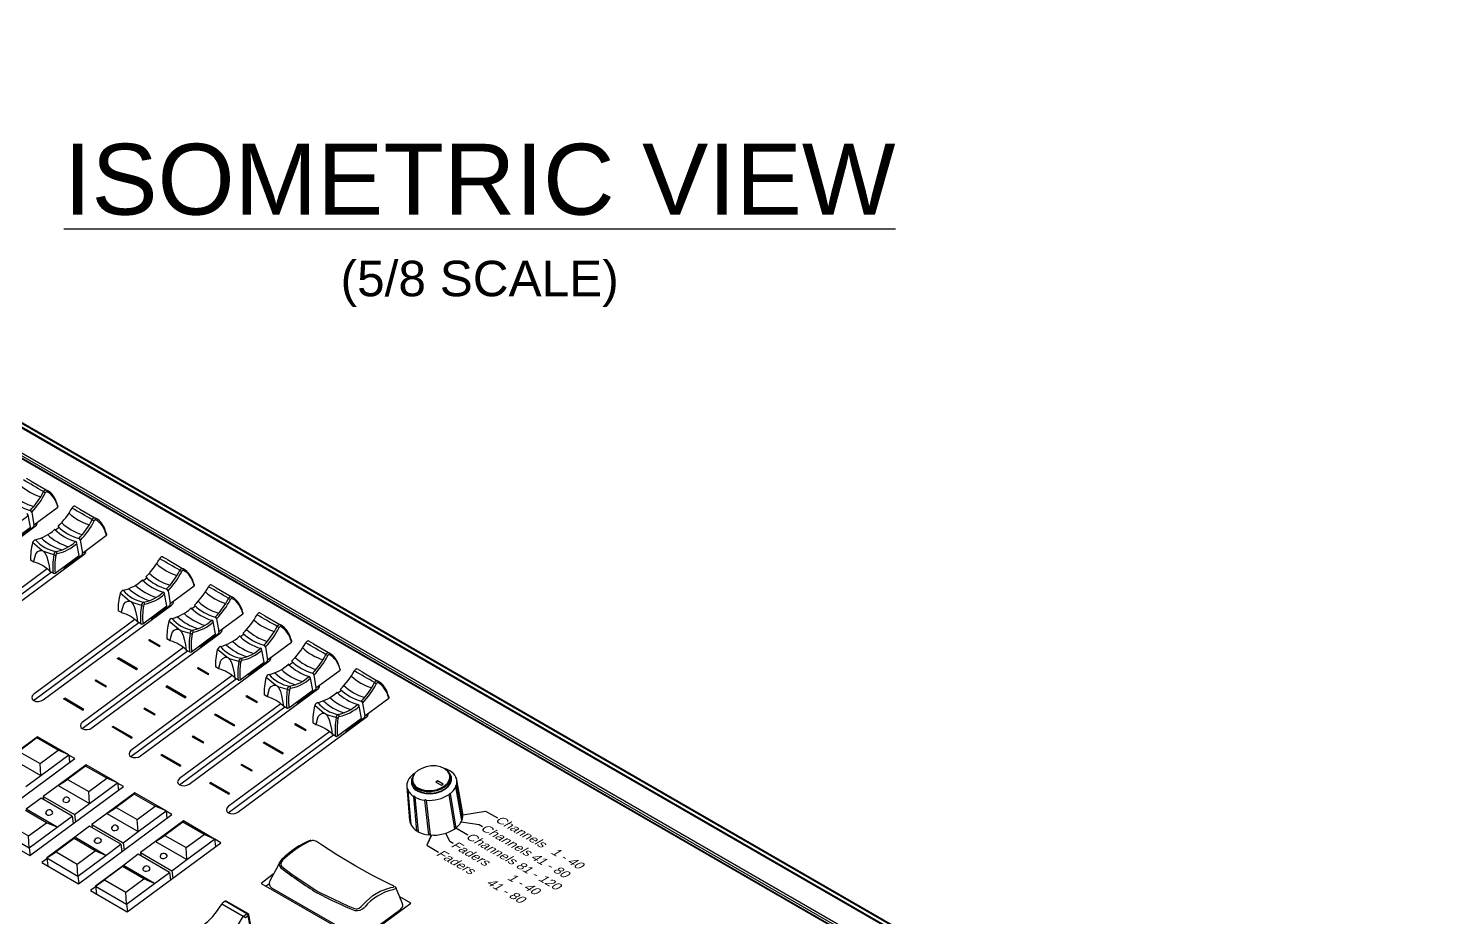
# Model space of a CAD drawing. Header units: inches. Extents: x 0.6 to 61.5, y 0.9 to 41.7.
# Drawn here: x 49.27 to 61.21, y 20.62 to 28.15 of the extents above; entities that cross this region are included whole.
import ezdxf
from ezdxf.enums import TextEntityAlignment as Align

# ---------------------------------------------------------------- set-up
doc = ezdxf.new("R2010")
doc.units = ezdxf.units.IN
doc.header["$MEASUREMENT"] = 0
for name, color, linetype in [('ARTWORK', 2, 'Continuous'), ('DIM', 1, 'Continuous'), ('OBJECT', 7, 'Continuous')]:
    doc.layers.add(name, color=color, linetype=linetype)
doc.styles.add('Arial', font='arial.ttf')
doc.styles.get("Standard").update_dxf_attribs({"font": 'arial.ttf'})

msp = doc.modelspace()

# ---------------------------------------------------------------- linework, layer by layer
at = {"layer": 'ARTWORK'}
for p, q in [((50.293, 22.976), (50.286, 22.972)), ((50.286, 22.972), (50.377, 22.92)), ((50.384, 22.923), (50.293, 22.976)), ((50.02, 22.817), (50.03, 22.822)), ((50.182, 22.723), (50.02, 22.817)), ((50.192, 22.729), (50.03, 22.822)), ((50.377, 22.92), (50.384, 22.923)), ((50.182, 22.723), (50.192, 22.729)), ((50.704, 22.739), (50.697, 22.735)), ((50.697, 22.735), (50.788, 22.682)), ((50.795, 22.686), (50.704, 22.739)), ((49.839, 22.634), (49.832, 22.631)), ((49.832, 22.631), (49.923, 22.578)), ((49.93, 22.582), (49.839, 22.634)), ((49.923, 22.578), (49.93, 22.582)), ((50.431, 22.579), (50.441, 22.585)), ((50.593, 22.485), (50.431, 22.579)), ((50.603, 22.491), (50.441, 22.585)), ((50.788, 22.682), (50.795, 22.686)), ((49.566, 22.475), (49.576, 22.481)), ((49.728, 22.381), (49.566, 22.475)), ((49.738, 22.387), (49.576, 22.481)), ((50.593, 22.485), (50.603, 22.491)), ((51.115, 22.501), (51.109, 22.497)), ((51.109, 22.497), (51.2, 22.445)), ((51.206, 22.449), (51.115, 22.501)), ((49.728, 22.381), (49.738, 22.387)), ((50.25, 22.397), (50.244, 22.393)), ((50.244, 22.393), (50.335, 22.341)), ((50.341, 22.344), (50.25, 22.397)), ((50.335, 22.341), (50.341, 22.344)), ((50.842, 22.342), (50.852, 22.347)), ((51.005, 22.248), (50.842, 22.342)), ((51.014, 22.254), (50.852, 22.347)), ((51.2, 22.445), (51.206, 22.449)), ((49.977, 22.238), (49.987, 22.243)), ((50.139, 22.144), (49.977, 22.238)), ((50.149, 22.15), (49.987, 22.243)), ((51.005, 22.248), (51.014, 22.254)), ((51.527, 22.264), (51.52, 22.26)), ((51.52, 22.26), (51.611, 22.207)), ((51.618, 22.211), (51.527, 22.264)), ((50.139, 22.144), (50.149, 22.15)), ((50.662, 22.16), (50.655, 22.156)), ((50.655, 22.156), (50.746, 22.103)), ((50.752, 22.107), (50.662, 22.16)), ((50.746, 22.103), (50.752, 22.107)), ((51.254, 22.104), (51.264, 22.11)), ((51.416, 22.011), (51.254, 22.104)), ((51.426, 22.016), (51.264, 22.11)), ((51.611, 22.207), (51.618, 22.211)), ((50.389, 22), (50.398, 22.006)), ((50.551, 21.906), (50.389, 22)), ((50.561, 21.912), (50.398, 22.006)), ((51.416, 22.011), (51.426, 22.016)), ((50.551, 21.906), (50.561, 21.912)), ((51.073, 21.922), (51.066, 21.918)), ((51.066, 21.918), (51.157, 21.866)), ((51.164, 21.87), (51.073, 21.922)), ((51.157, 21.866), (51.164, 21.87)), ((50.8, 21.763), (50.81, 21.768)), ((50.962, 21.669), (50.8, 21.763)), ((50.972, 21.675), (50.81, 21.768)), ((50.962, 21.669), (50.972, 21.675)), ((52.943, 21.496), (53.135, 21.525)), ((52.943, 21.496), (53.135, 21.525)), ((53.135, 21.525), (53.235, 21.468)), ((53.135, 21.525), (53.235, 21.468)), ((52.986, 21.324), (52.883, 21.383)), ((52.986, 21.324), (52.883, 21.383)), ((52.929, 21.436), (53.082, 21.412)), ((52.929, 21.435), (53.082, 21.412)), ((53.082, 21.412), (53.11, 21.396)), ((53.082, 21.412), (53.11, 21.396)), ((52.676, 21.323), (52.637, 21.238)), ((52.677, 21.323), (52.637, 21.238)), ((52.833, 21.268), (52.8, 21.34)), ((52.833, 21.268), (52.8, 21.34)), ((52.861, 21.252), (52.833, 21.268)), ((52.861, 21.252), (52.833, 21.268)), ((52.637, 21.238), (52.737, 21.18)), ((52.637, 21.238), (52.737, 21.18))]:
    msp.add_line(p, q, dxfattribs=at)
at = {"layer": 'OBJECT'}
for p, q in [((61.144, 17.878), (43.363, 28.143)), ((61.153, 17.88), (43.372, 28.145)), ((61.202, 17.884), (43.421, 28.149)), ((61.212, 17.886), (43.43, 28.151)), ((60.976, 17.741), (43.194, 28.006)), ((60.968, 17.72), (43.194, 27.981)), ((60.971, 17.723), (43.197, 27.984)), ((43.203, 28.026), (60.985, 17.76)), ((49.293, 24.319), (49.254, 24.342)), ((49.293, 24.319), (49.419, 24.245)), ((49.288, 23.928), (49.268, 24.03)), ((49.297, 24.057), (49.314, 23.948)), ((49.314, 23.948), (49.517, 24.098)), ((49.704, 24.082), (49.665, 24.104)), ((49.704, 24.082), (49.831, 24.007)), ((48.242, 23.133), (49.327, 23.936)), ((49.084, 23.778), (49.288, 23.928)), ((49.314, 23.932), (49.165, 23.822)), ((49.317, 23.936), (49.315, 23.948)), ((49.53, 23.926), (49.498, 23.903)), ((49.384, 23.731), (49.304, 23.798)), ((49.699, 23.69), (49.679, 23.792)), ((49.708, 23.819), (49.726, 23.71)), ((49.726, 23.71), (49.929, 23.86)), ((48.653, 22.896), (49.739, 23.698)), ((49.315, 23.634), (49.287, 23.65)), ((49.496, 23.54), (49.699, 23.69)), ((49.726, 23.695), (49.577, 23.585)), ((49.728, 23.699), (49.727, 23.711)), ((50.445, 23.654), (50.407, 23.676)), ((50.445, 23.654), (50.572, 23.579)), ((49.428, 23.576), (48.572, 22.943)), ((48.583, 22.899), (49.462, 23.549)), ((49.318, 23.632), (49.315, 23.634)), ((49.451, 23.555), (49.449, 23.557)), ((49.479, 23.539), (49.451, 23.555)), ((49.566, 23.584), (49.56, 23.587)), ((50.271, 23.498), (50.24, 23.475)), ((50.467, 23.282), (50.67, 23.432)), ((50.857, 23.416), (50.818, 23.439)), ((50.857, 23.416), (50.984, 23.342)), ((50.125, 23.303), (50.046, 23.37)), ((50.44, 23.262), (50.421, 23.364)), ((50.45, 23.391), (50.467, 23.282)), ((49.395, 22.468), (50.48, 23.27)), ((50.056, 23.206), (50.028, 23.222)), ((50.059, 23.204), (50.056, 23.206)), ((50.237, 23.112), (50.44, 23.262)), ((50.467, 23.267), (50.318, 23.157)), ((50.469, 23.271), (50.468, 23.283)), ((50.683, 23.26), (50.651, 23.237)), ((50.879, 23.045), (51.082, 23.195)), ((51.268, 23.179), (51.23, 23.201)), ((51.268, 23.179), (51.395, 23.104)), ((50.169, 23.147), (49.314, 22.515)), ((49.324, 22.471), (50.203, 23.121)), ((50.193, 23.127), (50.191, 23.128)), ((50.221, 23.111), (50.193, 23.127)), ((50.307, 23.156), (50.301, 23.159)), ((50.537, 23.066), (50.457, 23.133)), ((50.852, 23.025), (50.832, 23.127)), ((50.861, 23.154), (50.879, 23.045)), ((49.806, 22.23), (50.892, 23.033)), ((50.467, 22.968), (50.44, 22.984)), ((50.47, 22.967), (50.467, 22.968)), ((50.649, 22.875), (50.852, 23.025)), ((50.879, 23.029), (50.73, 22.919)), ((50.881, 23.033), (50.88, 23.045)), ((51.094, 23.023), (51.063, 23)), ((51.29, 22.807), (51.493, 22.957)), ((51.679, 22.941), (51.641, 22.964)), ((51.679, 22.941), (51.806, 22.867)), ((50.581, 22.91), (49.725, 22.277)), ((49.736, 22.233), (50.615, 22.883)), ((50.604, 22.889), (50.602, 22.891)), ((50.632, 22.873), (50.604, 22.889)), ((50.719, 22.918), (50.713, 22.922)), ((50.948, 22.828), (50.868, 22.895)), ((51.263, 22.787), (51.243, 22.889)), ((51.273, 22.916), (51.29, 22.807)), ((50.218, 21.993), (51.303, 22.795)), ((50.879, 22.731), (50.851, 22.747)), ((50.882, 22.729), (50.879, 22.731)), ((51.06, 22.637), (51.263, 22.787)), ((51.29, 22.792), (51.141, 22.682)), ((51.292, 22.796), (51.291, 22.808)), ((51.505, 22.785), (51.474, 22.762)), ((51.701, 22.57), (51.904, 22.72)), ((52.091, 22.704), (52.052, 22.726)), ((52.091, 22.704), (52.218, 22.629)), ((50.992, 22.673), (50.136, 22.04)), ((50.147, 21.996), (51.026, 22.646)), ((51.016, 22.652), (51.013, 22.654)), ((51.043, 22.636), (51.016, 22.652)), ((51.13, 22.681), (51.124, 22.684)), ((51.359, 22.591), (51.28, 22.658)), ((51.674, 22.55), (51.655, 22.652)), ((51.684, 22.679), (51.701, 22.57)), ((49.317, 22.463), (49.324, 22.471)), ((50.629, 21.755), (51.714, 22.558)), ((51.29, 22.493), (51.263, 22.509)), ((51.293, 22.492), (51.29, 22.493)), ((51.471, 22.4), (51.674, 22.55)), ((51.701, 22.554), (51.552, 22.444)), ((51.703, 22.558), (51.702, 22.57)), ((51.917, 22.548), (51.885, 22.525)), ((52.113, 22.332), (52.316, 22.482)), ((51.403, 22.435), (50.548, 21.802)), ((50.558, 21.758), (51.437, 22.408)), ((51.427, 22.414), (51.425, 22.416)), ((51.455, 22.398), (51.427, 22.414)), ((51.541, 22.443), (51.535, 22.447)), ((51.771, 22.353), (51.691, 22.42)), ((52.086, 22.312), (52.066, 22.414)), ((52.095, 22.441), (52.113, 22.332)), ((49.728, 22.226), (49.736, 22.233)), ((51.04, 21.518), (52.126, 22.321)), ((51.701, 22.256), (51.674, 22.272)), ((51.704, 22.255), (51.701, 22.256)), ((51.883, 22.162), (52.086, 22.312)), ((52.113, 22.317), (51.964, 22.207)), ((52.115, 22.321), (52.114, 22.333)), ((49.346, 22.155), (49.11, 21.981)), ((49.341, 22.145), (49.189, 22.032)), ((49.346, 22.155), (49.341, 22.145)), ((49.52, 22.042), (49.341, 22.145)), ((49.61, 22.003), (49.346, 22.155)), ((51.815, 22.198), (50.959, 21.565)), ((50.97, 21.521), (51.849, 22.171)), ((51.838, 22.177), (51.836, 22.179)), ((51.866, 22.161), (51.838, 22.177)), ((51.953, 22.206), (51.947, 22.21)), ((49.11, 21.981), (49.374, 21.828)), ((49.189, 22.032), (49.368, 21.929)), ((49.368, 21.929), (49.52, 22.042)), ((49.374, 21.828), (49.61, 22.003)), ((49.61, 22.003), (49.52, 22.042)), ((49.61, 22.003), (49.618, 21.94)), ((49.661, 21.972), (49.611, 22.001)), ((50.139, 21.988), (50.147, 21.996)), ((48.871, 21.387), (49.661, 21.972)), ((49.374, 21.828), (49.368, 21.929)), ((49.757, 21.918), (49.521, 21.743)), ((49.752, 21.907), (49.6, 21.795)), ((49.757, 21.918), (49.752, 21.907)), ((49.931, 21.804), (49.752, 21.907)), ((50.022, 21.765), (49.757, 21.918)), ((52.825, 21.87), (52.831, 21.867)), ((52.826, 21.87), (52.826, 21.871)), ((52.834, 21.866), (52.831, 21.867)), ((49.247, 21.734), (49.374, 21.828)), ((49.521, 21.743), (49.394, 21.649)), ((49.521, 21.743), (49.6, 21.795)), ((49.521, 21.743), (49.785, 21.591)), ((49.6, 21.795), (49.779, 21.692)), ((49.779, 21.692), (49.931, 21.804)), ((49.785, 21.591), (50.022, 21.765)), ((50.022, 21.765), (49.931, 21.804)), ((50.022, 21.765), (50.03, 21.703)), ((50.072, 21.734), (50.022, 21.763)), ((50.551, 21.751), (50.558, 21.758)), ((52.477, 21.777), (52.474, 21.774)), ((52.477, 21.777), (52.479, 21.782)), ((52.477, 21.782), (52.479, 21.782)), ((52.51, 21.777), (52.512, 21.765)), ((52.529, 21.844), (52.526, 21.842)), ((52.529, 21.844), (52.534, 21.848)), ((52.534, 21.848), (52.534, 21.848)), ((52.729, 21.782), (52.715, 21.772)), ((52.715, 21.772), (52.762, 21.745)), ((52.729, 21.782), (52.716, 21.772)), ((52.776, 21.755), (52.729, 21.782)), ((52.776, 21.755), (52.729, 21.782)), ((52.729, 21.782), (52.729, 21.782)), ((52.762, 21.745), (52.776, 21.755)), ((52.842, 21.808), (52.84, 21.82)), ((52.882, 21.813), (52.884, 21.814)), ((52.882, 21.814), (52.884, 21.809)), ((52.884, 21.742), (52.882, 21.737)), ((52.884, 21.814), (52.885, 21.808)), ((52.887, 21.806), (52.884, 21.809)), ((52.884, 21.742), (52.887, 21.742)), ((52.887, 21.742), (52.938, 21.454)), ((52.942, 21.506), (52.892, 21.79)), ((49.376, 21.636), (49.249, 21.542)), ((49.282, 21.15), (50.072, 21.734)), ((49.64, 21.483), (49.376, 21.636)), ((49.394, 21.649), (49.659, 21.497)), ((49.394, 21.649), (49.398, 21.623)), ((49.785, 21.591), (49.779, 21.692)), ((50.169, 21.68), (49.932, 21.506)), ((50.163, 21.67), (50.011, 21.558)), ((50.169, 21.68), (50.163, 21.67)), ((50.342, 21.567), (50.163, 21.67)), ((50.433, 21.528), (50.169, 21.68)), ((52.469, 21.734), (52.493, 21.447)), ((52.474, 21.71), (52.477, 21.71)), ((52.479, 21.706), (52.477, 21.711)), ((52.477, 21.711), (52.478, 21.703)), ((52.479, 21.706), (52.478, 21.702)), ((52.478, 21.702), (52.502, 21.413)), ((52.527, 21.65), (52.53, 21.652)), ((52.555, 21.357), (52.527, 21.65)), ((52.536, 21.649), (52.53, 21.652)), ((52.536, 21.649), (52.536, 21.645)), ((52.536, 21.645), (52.564, 21.352)), ((52.621, 21.619), (52.624, 21.622)), ((52.655, 21.325), (52.621, 21.619)), ((52.631, 21.622), (52.624, 21.623)), ((52.631, 21.622), (52.633, 21.618)), ((52.633, 21.618), (52.667, 21.323)), ((52.832, 21.676), (52.827, 21.672)), ((52.827, 21.668), (52.827, 21.671)), ((52.874, 21.376), (52.827, 21.668)), ((52.832, 21.675), (52.836, 21.674)), ((52.836, 21.674), (52.883, 21.383)), ((52.884, 21.734), (52.883, 21.737)), ((52.935, 21.446), (52.884, 21.734)), ((49.423, 21.428), (49.244, 21.532)), ((49.513, 21.39), (49.249, 21.542)), ((49.659, 21.497), (49.785, 21.591)), ((49.932, 21.506), (49.806, 21.412)), ((49.932, 21.506), (50.011, 21.558)), ((49.932, 21.506), (50.197, 21.353)), ((50.011, 21.558), (50.19, 21.454)), ((50.19, 21.454), (50.342, 21.567)), ((50.197, 21.353), (50.433, 21.528)), ((50.433, 21.528), (50.342, 21.567)), ((50.433, 21.528), (50.441, 21.465)), ((50.483, 21.497), (50.433, 21.526)), ((50.962, 21.513), (50.97, 21.521)), ((49.092, 21.419), (49.271, 21.316)), ((49.271, 21.316), (49.423, 21.428)), ((49.277, 21.215), (49.513, 21.39)), ((49.513, 21.39), (49.423, 21.428)), ((49.513, 21.39), (49.64, 21.483)), ((49.64, 21.483), (49.648, 21.421)), ((49.659, 21.497), (49.667, 21.434)), ((49.787, 21.398), (49.661, 21.305)), ((49.693, 20.912), (50.483, 21.497)), ((50.051, 21.246), (49.787, 21.398)), ((49.806, 21.412), (50.07, 21.259)), ((49.806, 21.412), (49.809, 21.385)), ((50.197, 21.353), (50.19, 21.454)), ((50.58, 21.443), (50.344, 21.268)), ((50.575, 21.432), (50.423, 21.32)), ((50.58, 21.443), (50.575, 21.432)), ((50.754, 21.329), (50.575, 21.432)), ((50.844, 21.29), (50.58, 21.443)), ((52.502, 21.419), (52.499, 21.42)), ((52.879, 21.382), (52.874, 21.378)), ((52.883, 21.383), (52.879, 21.382)), ((52.935, 21.453), (52.934, 21.451)), ((52.938, 21.454), (52.935, 21.453)), ((48.971, 21.329), (49.282, 21.15)), ((49.013, 21.367), (49.277, 21.215)), ((49.277, 21.215), (49.271, 21.316)), ((49.661, 21.305), (49.424, 21.13)), ((49.655, 21.294), (49.503, 21.182)), ((49.661, 21.305), (49.655, 21.294)), ((49.834, 21.191), (49.655, 21.294)), ((49.925, 21.152), (49.661, 21.305)), ((50.07, 21.259), (50.197, 21.353)), ((50.344, 21.268), (50.217, 21.175)), ((50.344, 21.268), (50.423, 21.32)), ((50.344, 21.268), (50.608, 21.116)), ((50.423, 21.32), (50.602, 21.217)), ((50.602, 21.217), (50.754, 21.329)), ((50.608, 21.116), (50.844, 21.29)), ((50.844, 21.29), (50.754, 21.329)), ((50.844, 21.29), (50.852, 21.228)), ((50.895, 21.259), (50.845, 21.288)), ((52.558, 21.357), (52.555, 21.357)), ((52.564, 21.355), (52.559, 21.357)), ((52.658, 21.326), (52.655, 21.325)), ((52.665, 21.325), (52.658, 21.326)), ((52.667, 21.323), (52.665, 21.325)), ((52.874, 21.378), (52.874, 21.376)), ((49.277, 21.215), (49.285, 21.152)), ((49.424, 21.13), (49.503, 21.182)), ((49.503, 21.182), (49.682, 21.078)), ((49.682, 21.078), (49.834, 21.191)), ((49.688, 20.977), (49.925, 21.152)), ((49.925, 21.152), (49.834, 21.191)), ((49.925, 21.152), (50.051, 21.246)), ((50.051, 21.246), (50.06, 21.183)), ((50.07, 21.259), (50.078, 21.197)), ((50.198, 21.161), (50.072, 21.067)), ((50.105, 20.675), (50.895, 21.259)), ((50.463, 21.008), (50.198, 21.161)), ((50.217, 21.175), (50.481, 21.022)), ((50.217, 21.175), (50.221, 21.148)), ((50.608, 21.116), (50.602, 21.217)), ((49.425, 21.123), (49.383, 21.092)), ((49.383, 21.092), (49.693, 20.912)), ((49.424, 21.13), (49.688, 20.977)), ((49.424, 21.13), (49.433, 21.063)), ((49.688, 20.977), (49.682, 21.078)), ((50.072, 21.067), (49.836, 20.892)), ((50.066, 21.057), (49.914, 20.944)), ((50.072, 21.067), (50.066, 21.057)), ((50.245, 20.953), (50.066, 21.057)), ((50.336, 20.915), (50.072, 21.067)), ((50.481, 21.022), (50.608, 21.116)), ((50.481, 21.022), (50.49, 20.959)), ((49.688, 20.977), (49.697, 20.915)), ((49.836, 20.892), (49.914, 20.944)), ((49.914, 20.944), (50.093, 20.841)), ((50.093, 20.841), (50.245, 20.953)), ((50.1, 20.74), (50.336, 20.915)), ((50.336, 20.915), (50.245, 20.953)), ((50.336, 20.915), (50.463, 21.008)), ((50.463, 21.008), (50.471, 20.946)), ((51.34, 20.992), (51.236, 20.915)), ((51.236, 20.915), (52.074, 20.431)), ((51.279, 20.894), (51.307, 20.915)), ((51.306, 20.917), (51.308, 20.901)), ((49.836, 20.886), (49.794, 20.854)), ((49.794, 20.854), (50.105, 20.675)), ((49.836, 20.892), (50.1, 20.74)), ((49.836, 20.892), (49.844, 20.825)), ((50.1, 20.74), (50.093, 20.841)), ((51.325, 20.878), (52.034, 20.469)), ((52.502, 20.748), (52.409, 20.801)), ((50.1, 20.74), (50.108, 20.677)), ((51.086, 20.634), (50.904, 20.739)), ((50.933, 20.763), (50.91, 20.746)), ((51.115, 20.658), (50.933, 20.763)), ((51.124, 20.66), (50.942, 20.765)), ((52.074, 20.431), (52.502, 20.748)), ((52.118, 20.475), (52.418, 20.697)), ((51.092, 20.641), (51.115, 20.658)), ((51.128, 20.641), (51.104, 20.624)), ((51.157, 20.494), (51.128, 20.641)), ((51.161, 20.503), (51.132, 20.65))]:
    msp.add_line(p, q, dxfattribs=at)
at = {"layer": 'OBJECT', "flags": 128}
for points in [[(49.397, 24.23), (49.401, 24.236), (49.407, 24.241), (49.413, 24.244), (49.419, 24.245), (49.424, 24.243)], [(49.427, 24.228), (49.425, 24.229), (49.422, 24.228), (49.419, 24.227), (49.416, 24.224), (49.414, 24.221)], [(49.66, 24.107), (49.657, 24.107), (49.653, 24.106), (49.648, 24.102), (49.643, 24.097), (49.639, 24.09)], [(49.808, 23.992), (49.813, 23.999), (49.818, 24.004), (49.824, 24.007), (49.831, 24.007), (49.835, 24.006)], [(49.492, 23.908), (49.492, 23.909), (49.492, 23.909), (49.492, 23.909), (49.492, 23.909), (49.492, 23.909), (49.491, 23.909), (49.491, 23.909), (49.49, 23.908)], [(49.838, 23.991), (49.836, 23.991), (49.833, 23.991), (49.83, 23.989), (49.828, 23.987), (49.825, 23.984)], [(49.315, 23.634), (49.315, 23.64), (49.333, 23.704), (49.348, 23.722), (49.368, 23.732), (49.384, 23.731)], [(49.397, 23.724), (49.41, 23.708), (49.424, 23.678), (49.434, 23.646), (49.444, 23.598), (49.451, 23.555)], [(49.484, 23.695), (49.407, 23.719), (49.397, 23.724)], [(50.402, 23.679), (50.399, 23.679), (50.394, 23.678), (50.389, 23.674), (50.384, 23.669), (50.38, 23.662)], [(50.55, 23.564), (50.554, 23.571), (50.56, 23.575), (50.566, 23.578), (50.572, 23.579), (50.577, 23.578)], [(50.579, 23.563), (50.577, 23.563), (50.575, 23.563), (50.572, 23.561), (50.569, 23.559), (50.567, 23.555)], [(50.234, 23.48), (50.234, 23.481), (50.234, 23.481), (50.234, 23.481), (50.233, 23.481), (50.233, 23.481), (50.233, 23.481), (50.232, 23.481), (50.232, 23.48)], [(50.813, 23.441), (50.81, 23.442), (50.805, 23.44), (50.8, 23.436), (50.796, 23.431), (50.791, 23.425)], [(50.056, 23.206), (50.056, 23.212), (50.075, 23.276), (50.089, 23.294), (50.11, 23.304), (50.125, 23.303)], [(50.138, 23.296), (50.152, 23.28), (50.166, 23.25), (50.175, 23.217), (50.185, 23.17), (50.193, 23.127)], [(50.225, 23.267), (50.148, 23.291), (50.138, 23.296)], [(50.961, 23.327), (50.966, 23.333), (50.971, 23.338), (50.977, 23.341), (50.984, 23.342), (50.988, 23.34)], [(50.991, 23.325), (50.989, 23.326), (50.986, 23.325), (50.983, 23.324), (50.98, 23.321), (50.978, 23.318)], [(50.645, 23.243), (50.645, 23.243), (50.645, 23.243), (50.645, 23.244), (50.645, 23.244), (50.644, 23.244), (50.644, 23.243), (50.643, 23.243), (50.643, 23.243)], [(51.224, 23.204), (51.221, 23.204), (51.217, 23.203), (51.212, 23.199), (51.207, 23.194), (51.203, 23.187)], [(50.467, 22.968), (50.468, 22.975), (50.486, 23.038), (50.501, 23.056), (50.521, 23.067), (50.537, 23.066)], [(50.55, 23.058), (50.563, 23.042), (50.577, 23.012), (50.587, 22.98), (50.597, 22.933), (50.604, 22.889)], [(50.636, 23.029), (50.559, 23.053), (50.55, 23.058)], [(51.373, 23.089), (51.377, 23.096), (51.382, 23.101), (51.389, 23.104), (51.395, 23.104), (51.4, 23.103)], [(51.402, 23.088), (51.4, 23.089), (51.397, 23.088), (51.394, 23.086), (51.392, 23.084), (51.39, 23.081)], [(51.057, 23.005), (51.057, 23.006), (51.057, 23.006), (51.056, 23.006), (51.056, 23.006), (51.056, 23.006), (51.055, 23.006), (51.055, 23.006), (51.054, 23.005)], [(51.636, 22.967), (51.633, 22.967), (51.628, 22.965), (51.623, 22.962), (51.618, 22.956), (51.614, 22.95)], [(50.879, 22.731), (50.879, 22.737), (50.897, 22.801), (50.912, 22.819), (50.932, 22.829), (50.948, 22.828)], [(50.961, 22.821), (50.974, 22.805), (50.989, 22.775), (50.998, 22.743), (51.008, 22.696), (51.016, 22.652)], [(51.048, 22.792), (50.971, 22.816), (50.961, 22.821)], [(51.784, 22.852), (51.788, 22.858), (51.794, 22.863), (51.8, 22.866), (51.806, 22.867), (51.811, 22.865)], [(51.813, 22.85), (51.811, 22.851), (51.809, 22.851), (51.806, 22.849), (51.803, 22.846), (51.801, 22.843)], [(51.468, 22.768), (51.468, 22.768), (51.468, 22.769), (51.468, 22.769), (51.467, 22.769), (51.467, 22.769), (51.467, 22.769), (51.466, 22.768), (51.466, 22.768)], [(52.047, 22.729), (52.044, 22.73), (52.039, 22.728), (52.035, 22.724), (52.03, 22.719), (52.025, 22.712)], [(51.29, 22.493), (51.29, 22.5), (51.309, 22.563), (51.323, 22.581), (51.344, 22.592), (51.359, 22.591)], [(51.372, 22.583), (51.386, 22.568), (51.4, 22.537), (51.409, 22.505), (51.419, 22.458), (51.427, 22.414)], [(51.459, 22.554), (51.382, 22.578), (51.372, 22.583)], [(52.195, 22.614), (52.2, 22.621), (52.205, 22.626), (52.211, 22.629), (52.218, 22.629), (52.222, 22.628)], [(52.225, 22.613), (52.223, 22.614), (52.22, 22.613), (52.217, 22.611), (52.214, 22.609), (52.212, 22.606)], [(49.314, 22.515), (49.301, 22.501), (49.297, 22.487), (49.302, 22.473), (49.314, 22.461), (49.333, 22.455), (49.355, 22.454), (49.376, 22.458), (49.395, 22.468)], [(51.879, 22.53), (51.879, 22.531), (51.879, 22.531), (51.879, 22.531), (51.879, 22.531), (51.878, 22.531), (51.878, 22.531), (51.877, 22.531), (51.877, 22.53)], [(51.701, 22.256), (51.702, 22.262), (51.72, 22.326), (51.735, 22.344), (51.755, 22.354), (51.771, 22.353)], [(51.784, 22.346), (51.797, 22.33), (51.811, 22.3), (51.821, 22.268), (51.831, 22.221), (51.838, 22.177)], [(51.87, 22.317), (51.793, 22.341), (51.784, 22.346)], [(49.725, 22.277), (49.713, 22.264), (49.709, 22.249), (49.713, 22.235), (49.725, 22.224), (49.744, 22.217), (49.766, 22.216), (49.788, 22.221), (49.806, 22.23)], [(50.136, 22.04), (50.124, 22.026), (50.12, 22.012), (50.124, 21.998), (50.137, 21.986), (50.155, 21.98), (50.177, 21.979), (50.199, 21.983), (50.218, 21.993)], [(52.817, 21.861), (52.811, 21.867), (52.786, 21.887), (52.753, 21.901), (52.715, 21.908), (52.674, 21.908), (52.633, 21.902), (52.595, 21.888), (52.562, 21.869), (52.537, 21.846), (52.523, 21.822)], [(52.556, 21.697), (52.59, 21.683), (52.63, 21.675), (52.672, 21.673), (52.715, 21.679), (52.756, 21.692), (52.791, 21.711), (52.819, 21.734), (52.839, 21.761), (52.848, 21.789), (52.846, 21.817), (52.834, 21.844), (52.812, 21.866), (52.812, 21.866)], [(50.548, 21.802), (50.535, 21.789), (50.531, 21.774), (50.536, 21.76), (50.548, 21.749), (50.567, 21.742), (50.589, 21.741), (50.61, 21.746), (50.629, 21.755)], [(52.84, 21.82), (52.841, 21.812), (52.836, 21.783), (52.819, 21.755), (52.793, 21.731), (52.759, 21.711), (52.719, 21.697), (52.676, 21.69), (52.633, 21.69), (52.593, 21.698), (52.559, 21.712)], [(52.56, 21.7), (52.595, 21.686), (52.635, 21.678), (52.678, 21.678), (52.721, 21.685), (52.761, 21.699), (52.795, 21.719), (52.821, 21.743), (52.837, 21.771), (52.843, 21.8), (52.842, 21.808)], [(52.563, 21.722), (52.596, 21.708), (52.634, 21.701), (52.675, 21.7), (52.716, 21.707), (52.754, 21.721), (52.787, 21.74), (52.812, 21.763), (52.828, 21.789), (52.832, 21.807)], [(49.563, 21.627), (49.562, 21.625), (49.56, 21.618), (49.562, 21.61), (49.569, 21.604), (49.579, 21.601), (49.59, 21.6), (49.601, 21.603), (49.611, 21.608), (49.618, 21.615), (49.62, 21.622), (49.617, 21.63), (49.614, 21.634)], [(49.423, 21.497), (49.433, 21.493), (49.445, 21.493), (49.456, 21.495), (49.466, 21.5), (49.472, 21.507), (49.475, 21.515), (49.472, 21.522), (49.468, 21.526)], [(50.959, 21.565), (50.947, 21.552), (50.943, 21.537), (50.947, 21.523), (50.959, 21.512), (50.978, 21.505), (51, 21.504), (51.022, 21.508), (51.04, 21.518)], [(49.975, 21.39), (49.973, 21.388), (49.971, 21.38), (49.974, 21.373), (49.98, 21.367), (49.99, 21.363), (50.001, 21.363), (50.013, 21.365), (50.022, 21.37), (50.029, 21.377), (50.031, 21.385), (50.029, 21.392), (50.025, 21.396)], [(49.835, 21.26), (49.845, 21.256), (49.856, 21.255), (49.868, 21.258), (49.877, 21.263), (49.884, 21.27), (49.886, 21.277), (49.884, 21.285), (49.88, 21.289)], [(51.671, 21.277), (51.644, 21.269), (51.591, 21.242), (51.535, 21.206), (51.476, 21.162), (51.418, 21.111), (51.408, 21.097), (51.404, 21.081), (51.405, 21.07), (51.41, 21.06), (51.427, 21.047), (51.451, 21.027), (51.508, 20.984), (51.716, 20.847)], [(52.36, 20.892), (52.355, 20.895), (52.326, 20.908), (52.183, 20.979), (52.037, 21.06), (51.878, 21.156), (51.747, 21.242), (51.715, 21.264), (51.706, 21.269), (51.697, 21.273), (51.683, 21.277), (51.671, 21.277)], [(50.386, 21.152), (50.385, 21.15), (50.383, 21.143), (50.385, 21.135), (50.391, 21.129), (50.401, 21.126), (50.413, 21.125), (50.424, 21.128), (50.434, 21.133), (50.44, 21.14), (50.443, 21.147), (50.44, 21.155), (50.436, 21.159)], [(50.246, 21.022), (50.256, 21.019), (50.267, 21.018), (50.279, 21.02), (50.289, 21.025), (50.295, 21.032), (50.297, 21.04), (50.295, 21.047), (50.291, 21.052)], [(51.398, 21.099), (51.36, 21.029), (51.31, 20.936)], [(51.413, 21.119), (51.403, 21.107), (51.398, 21.099)], [(51.311, 20.938), (51.307, 20.927), (51.306, 20.916)], [(51.716, 20.847), (51.734, 20.837), (51.971, 20.724), (52.027, 20.702), (52.041, 20.698), (52.051, 20.699), (52.065, 20.705), (52.081, 20.716), (52.095, 20.729), (52.124, 20.761), (52.182, 20.811), (52.244, 20.848), (52.335, 20.879), (52.353, 20.882), (52.36, 20.886), (52.362, 20.889), (52.36, 20.892)], [(52.375, 20.879), (52.376, 20.877), (52.375, 20.872), (52.366, 20.865), (52.352, 20.859), (52.352, 20.859), (52.352, 20.859)], [(52.434, 20.729), (52.431, 20.75), (52.389, 20.847), (52.376, 20.879)]]:
    msp.add_lwpolyline(points, dxfattribs=at)
at = {"layer": 'OBJECT'}
for centre, radius, start, end in [((49.497, 24.599), 0.431, 226.7144, 253.2658), ((11.492, -41.234), 75.646, 59.92844, 60.07693), ((49.39, 24.457), 0.4, 225.2792, 254.7261), ((49.44, 24.525), 0.44, 226.7578, 253.1845), ((48.838, 24.507), 0.624, 315.6395, 333.563), ((48.839, 24.507), 0.642, 315.4962, 333.5581), ((49.588, 24.588), 0.406, 241.9142, 244.6108), ((49.417, 24.234), 0.0111, 326.8458, 52.7598), ((49.032, 24.285), 0.348, 281.2754, 312.7791), ((49.248, 24.025), 0.0199, 13.0191, 69.9734), ((49.277, 24.052), 0.0205, 13.983, 69.4285), ((49.514, 24.103), 0.0063, 299.015, 61.8316), ((49.021, 24.442), 0.711, 314.5601, 330.3482), ((49.908, 24.361), 0.431, 226.7144, 253.2658), ((11.904, -41.472), 75.646, 59.92844, 60.07693), ((49.312, 23.964), 0.0321, 299.4525, 9.1589), ((49.241, 24.182), 0.37, 283.7717, 312.3028), ((49.789, 24.217), 0.428, 226.0783, 253.3728), ((49.801, 24.22), 0.4, 225.2792, 254.7261), ((49.852, 24.287), 0.44, 226.7578, 253.1845), ((49.25, 24.27), 0.624, 315.6395, 333.563), ((49.251, 24.269), 0.642, 315.4962, 333.5581), ((49.999, 24.35), 0.406, 241.9142, 244.6108), ((49.829, 23.997), 0.0111, 326.8458, 52.7598), ((49.342, 23.785), 0.0396, 108.2526, 160.3253), ((49.554, 24.012), 0.294, 220.1151, 259.8903), ((49.665, 24.134), 0.413, 225.8975, 254.1449), ((49.738, 24.192), 0.448, 226.9384, 253.1249), ((49.437, 24.054), 0.338, 281.2699, 312.8716), ((49.443, 24.047), 0.348, 281.2754, 312.7791), ((49.66, 23.788), 0.0199, 13.0191, 69.9734), ((49.668, 23.804), 0.00265, 128.6438, 134.2305), ((49.689, 23.814), 0.0205, 13.983, 69.4285), ((49.926, 23.866), 0.0063, 299.015, 61.8316), ((49.382, 23.714), 0.0176, 34.8237, 85.1816), ((49.512, 23.696), 0.028, 108.7019, 182.3911), ((49.495, 23.719), 0.0267, 244.2308, 280.6431), ((49.516, 23.691), 0.0162, 109.0985, 174.0068), ((49.498, 23.71), 0.0132, 343.5906, 71.1006), ((49.723, 23.726), 0.0321, 299.4525, 9.1589), ((49.762, 24.014), 0.711, 314.5601, 330.3482), ((12.645, -41.9), 75.646, 59.92844, 60.07693), ((49.229, 23.327), 0.319, 46.2068, 73.7986), ((49.486, 23.553), 0.0162, 243.0734, 305.8395), ((50.593, 23.859), 0.44, 226.7578, 253.1845), ((50.65, 23.933), 0.431, 226.7144, 253.2658), ((49.991, 23.842), 0.624, 315.6395, 333.563), ((49.992, 23.841), 0.642, 315.4962, 333.5581), ((50.741, 23.922), 0.406, 241.9142, 244.6108), ((50.57, 23.569), 0.0111, 326.8458, 52.7598), ((49.983, 23.754), 0.37, 283.7717, 312.3028), ((50.48, 23.764), 0.448, 226.9384, 253.1249), ((50.531, 23.789), 0.428, 226.0783, 253.3728), ((50.543, 23.792), 0.4, 225.2792, 254.7261), ((50.667, 23.438), 0.0063, 299.015, 61.8316), ((50.174, 23.776), 0.711, 314.5601, 330.3482), ((13.057, -42.137), 75.646, 59.92844, 60.07693), ((50.083, 23.357), 0.0396, 108.2526, 160.3253), ((50.296, 23.584), 0.294, 220.1151, 259.8903), ((50.407, 23.705), 0.413, 225.8975, 254.1449), ((50.124, 23.286), 0.0176, 34.8237, 85.1816), ((50.253, 23.268), 0.028, 108.7019, 182.3911), ((50.178, 23.626), 0.338, 281.2699, 312.8716), ((50.24, 23.282), 0.0132, 343.5906, 71.1006), ((50.185, 23.619), 0.348, 281.2754, 312.7791), ((50.401, 23.36), 0.0199, 13.0191, 69.9734), ((50.41, 23.376), 0.00265, 128.6438, 134.2305), ((50.43, 23.386), 0.0205, 13.983, 69.4285), ((50.464, 23.298), 0.0321, 299.4525, 9.1589), ((51.005, 23.622), 0.44, 226.7578, 253.1845), ((51.061, 23.696), 0.431, 226.7144, 253.2658), ((50.402, 23.604), 0.624, 315.6395, 333.563), ((50.403, 23.604), 0.642, 315.4962, 333.5581), ((51.152, 23.685), 0.406, 241.9142, 244.6108), ((50.982, 23.331), 0.0111, 326.8458, 52.7598), ((49.97, 22.899), 0.319, 46.2068, 73.7986), ((50.237, 23.291), 0.0267, 244.2308, 280.6431), ((50.258, 23.263), 0.0162, 109.0985, 174.0068), ((50.394, 23.516), 0.37, 283.7717, 312.3028), ((50.818, 23.468), 0.413, 225.8975, 254.1449), ((50.891, 23.527), 0.448, 226.9384, 253.1249), ((50.942, 23.551), 0.428, 226.0783, 253.3728), ((50.954, 23.554), 0.4, 225.2792, 254.7261), ((51.079, 23.2), 0.0063, 299.015, 61.8316), ((50.585, 23.539), 0.711, 314.5601, 330.3482), ((13.468, -42.375), 75.646, 59.92844, 60.07693), ((50.228, 23.125), 0.0162, 243.0734, 305.8395), ((50.494, 23.119), 0.0396, 108.2526, 160.3253), ((50.707, 23.347), 0.294, 220.1151, 259.8903), ((50.535, 23.048), 0.0176, 34.8237, 85.1816), ((50.664, 23.03), 0.028, 108.7019, 182.3911), ((50.589, 23.389), 0.338, 281.2699, 312.8716), ((50.651, 23.044), 0.0132, 343.5906, 71.1006), ((50.596, 23.382), 0.348, 281.2754, 312.7791), ((50.813, 23.122), 0.0199, 13.0191, 69.9734), ((50.821, 23.139), 0.00265, 128.6438, 134.2305), ((50.841, 23.149), 0.0205, 13.983, 69.4285), ((50.876, 23.061), 0.0321, 299.4525, 9.1589), ((51.416, 23.384), 0.44, 226.7578, 253.1845), ((51.472, 23.458), 0.431, 226.7144, 253.2658), ((50.814, 23.367), 0.624, 315.6395, 333.563), ((50.815, 23.366), 0.642, 315.4962, 333.5581), ((51.564, 23.447), 0.406, 241.9142, 244.6108), ((51.393, 23.094), 0.0111, 326.8458, 52.7598), ((50.382, 22.661), 0.319, 46.2068, 73.7986), ((50.648, 23.053), 0.0267, 244.2308, 280.6431), ((50.669, 23.025), 0.0162, 109.0985, 174.0068), ((50.805, 23.279), 0.37, 283.7717, 312.3028), ((51.23, 23.231), 0.413, 225.8975, 254.1449), ((51.303, 23.289), 0.448, 226.9384, 253.1249), ((51.353, 23.314), 0.428, 226.0783, 253.3728), ((51.365, 23.317), 0.4, 225.2792, 254.7261), ((51.49, 22.963), 0.0063, 299.015, 61.8316), ((50.996, 23.301), 0.711, 314.5601, 330.3482), ((13.879, -42.612), 75.646, 59.92844, 60.07693), ((50.639, 22.888), 0.0162, 243.0734, 305.8395), ((50.906, 22.882), 0.0396, 108.2526, 160.3253), ((51.118, 23.109), 0.294, 220.1151, 259.8903), ((50.947, 22.811), 0.0176, 34.8237, 85.1816), ((51.076, 22.793), 0.028, 108.7019, 182.3911), ((51.001, 23.151), 0.338, 281.2699, 312.8716), ((51.063, 22.807), 0.0132, 343.5906, 71.1006), ((51.007, 23.144), 0.348, 281.2754, 312.7791), ((51.233, 22.901), 0.00265, 128.6438, 134.2305), ((51.224, 22.885), 0.0199, 13.0191, 69.9734), ((51.253, 22.911), 0.0205, 13.983, 69.4285), ((51.287, 22.823), 0.0321, 299.4525, 9.1589), ((51.827, 23.147), 0.44, 226.7578, 253.1845), ((51.884, 23.221), 0.431, 226.7144, 253.2658), ((51.225, 23.129), 0.624, 315.6395, 333.563), ((51.226, 23.129), 0.642, 315.4962, 333.5581), ((51.975, 23.21), 0.406, 241.9142, 244.6108), ((51.804, 22.857), 0.0111, 326.8458, 52.7598), ((50.793, 22.424), 0.319, 46.2068, 73.7986), ((51.059, 22.816), 0.0267, 244.2308, 280.6431), ((51.081, 22.788), 0.0162, 109.0985, 174.0068), ((51.217, 23.041), 0.37, 283.7717, 312.3028), ((51.641, 22.993), 0.413, 225.8975, 254.1449), ((51.714, 23.052), 0.448, 226.9384, 253.1249), ((51.765, 23.076), 0.428, 226.0783, 253.3728), ((51.777, 23.079), 0.4, 225.2792, 254.7261), ((51.664, 22.674), 0.0205, 13.983, 69.4285), ((51.901, 22.725), 0.0063, 299.015, 61.8316), ((51.408, 23.064), 0.711, 314.5601, 330.3482), ((14.291, -42.85), 75.646, 59.92844, 60.07693), ((51.051, 22.65), 0.0162, 243.0734, 305.8395), ((51.317, 22.645), 0.0396, 108.2526, 160.3253), ((51.53, 22.872), 0.294, 220.1151, 259.8903), ((51.358, 22.573), 0.0176, 34.8237, 85.1816), ((51.487, 22.556), 0.028, 108.7019, 182.3911), ((51.412, 22.914), 0.338, 281.2699, 312.8716), ((51.474, 22.57), 0.0132, 343.5906, 71.1006), ((51.419, 22.907), 0.348, 281.2754, 312.7791), ((51.635, 22.647), 0.0199, 13.0191, 69.9734), ((51.644, 22.664), 0.00265, 128.6438, 134.2305), ((51.698, 22.586), 0.0321, 299.4525, 9.1589), ((52.239, 22.909), 0.44, 226.7578, 253.1845), ((52.295, 22.983), 0.431, 226.7144, 253.2658), ((51.637, 22.892), 0.624, 315.6395, 333.563), ((51.637, 22.891), 0.642, 315.4962, 333.5581), ((52.386, 22.972), 0.406, 241.9142, 244.6108), ((52.216, 22.619), 0.0111, 326.8458, 52.7598), ((51.204, 22.186), 0.319, 46.2068, 73.7986), ((51.471, 22.578), 0.0267, 244.2308, 280.6431), ((51.492, 22.55), 0.0162, 109.0985, 174.0068), ((51.628, 22.804), 0.37, 283.7717, 312.3028), ((52.052, 22.756), 0.413, 225.8975, 254.1449), ((52.125, 22.814), 0.448, 226.9384, 253.1249), ((52.176, 22.839), 0.428, 226.0783, 253.3728), ((52.188, 22.842), 0.4, 225.2792, 254.7261), ((52.075, 22.437), 0.0205, 13.983, 69.4285), ((52.313, 22.488), 0.0063, 299.015, 61.8316), ((51.462, 22.413), 0.0162, 243.0734, 305.8395), ((51.728, 22.407), 0.0396, 108.2526, 160.3253), ((51.941, 22.634), 0.294, 220.1151, 259.8903), ((51.769, 22.336), 0.0176, 34.8237, 85.1816), ((51.898, 22.318), 0.028, 108.7019, 182.3911), ((51.823, 22.676), 0.338, 281.2699, 312.8716), ((51.885, 22.332), 0.0132, 343.5906, 71.1006), ((51.83, 22.669), 0.348, 281.2754, 312.7791), ((52.055, 22.427), 0.00265, 128.6438, 134.2305), ((52.047, 22.41), 0.0199, 13.0191, 69.9734), ((52.11, 22.349), 0.0321, 299.4525, 9.1589), ((51.616, 21.949), 0.319, 46.2068, 73.7986), ((51.882, 22.341), 0.0267, 244.2308, 280.6431), ((51.903, 22.313), 0.0162, 109.0985, 174.0068), ((51.873, 22.175), 0.0162, 243.0734, 305.8395), ((52.725, 21.682), 0.214, 61.9225, 73.8666), ((52.762, 21.816), 0.0704, 352.2484, 39.2404), ((52.771, 21.756), 0.127, 27.1557, 59.9049), ((52.562, 21.742), 0.0937, 160.3029, 200.564), ((52.619, 21.716), 0.156, 126.5703, 155.1306), ((52.593, 21.775), 0.0858, 141.072, 244.8084), ((52.598, 21.793), 0.0894, 190.0307, 243.7576), ((52.6, 21.781), 0.0894, 190.0307, 243.7576), ((52.596, 21.793), 0.0782, 158.6144, 245.717), ((52.799, 21.773), 0.0937, 340.3028, 20.5646), ((49.591, 21.614), 0.0301, 14.0462, 180.8693), ((52.591, 21.76), 0.127, 207.156, 239.9039), ((52.646, 21.857), 0.239, 242.5189, 263.9712), ((52.659, 21.922), 0.305, 265.1087, 303.464), ((52.743, 21.799), 0.156, 306.569, 335.1315), ((49.445, 21.507), 0.0301, 14.0462, 180.8693), ((49.43, 21.511), 0.0148, 140.5702, 245.6675), ((52.842, 21.489), 0.101, 340.3717, 9.7329), ((50.002, 21.377), 0.0301, 14.0462, 180.8693), ((52.59, 21.455), 0.0972, 184.8474, 200.9952), ((52.623, 21.474), 0.135, 207.036, 240.0234), ((52.784, 21.516), 0.166, 302.8594, 335.2352), ((49.841, 21.273), 0.0148, 140.5702, 245.6675), ((49.857, 21.269), 0.0301, 14.0462, 180.8693), ((51.903, 20.641), 0.684, 111.0641, 135.7044), ((52.681, 21.577), 0.254, 242.44, 264.0497), ((52.695, 21.647), 0.324, 265.0401, 303.5325), ((50.413, 21.139), 0.0301, 14.0462, 180.8693), ((50.252, 21.036), 0.0148, 140.5702, 245.6675), ((50.268, 21.032), 0.0301, 14.0462, 180.8693), ((51.43, 21.076), 0.0394, 144.2209, 229.393), ((54.18, 24.741), 4.622, 233.0863, 237.6867), ((53.285, 23.777), 3.337, 241.8378, 247.8899), ((52.435, 20.455), 0.413, 101.5038, 141.3099), ((52.359, 20.874), 0.0166, 16.6236, 55.4788), ((50.924, 20.728), 0.0231, 127.5192, 150.762), ((50.939, 20.757), 0.00831, 67.2987, 134.3261), ((52.044, 20.781), 0.0966, 260.8916, 315.1097), ((51.106, 20.623), 0.0231, 127.5192, 150.762), ((50.431, 19.429), 1.372, 60.6174, 61.4844), ((51.121, 20.652), 0.00831, 67.2987, 134.3261), ((51.101, 20.635), 0.0268, 12.3132, 58.2258), ((51.117, 20.647), 0.0151, 11.1599, 60.0027), ((51.123, 20.649), 0.00902, 301.9494, 6.4856)]:
    msp.add_arc(centre, radius, start, end, dxfattribs=at)
for centre, major_axis, ratio, start_param, end_param in [((49.234, 23.881), (0.19, 0.362), 0.609945, 5.665399, 6.285642), ((49.243, 23.877), (0.184, 0.352), 0.610906, 5.66458, 6.284822), ((49.452, 23.755), (0.217, 0.347), 0.543728, 0.019304, 0.046053), ((49.309, 23.935), (0.00759, 0.00099), 0.65183, 5.417744, 6.262035), ((49.646, 23.644), (0.19, 0.362), 0.609945, 5.665399, 6.285642), ((49.654, 23.639), (0.184, 0.352), 0.610906, 5.66458, 6.284822), ((49.652, 23.898), (0.276, 0.44), 0.543509, 2.115463, 2.462793), ((49.846, 23.786), (0.242, 0.46), 0.61015, 2.071583, 2.418913), ((49.854, 23.782), (0.235, 0.45), 0.610906, 2.070938, 2.418268), ((49.72, 23.698), (0.00759, 0.00099), 0.65183, 5.417744, 6.262035), ((50.194, 23.327), (0.217, 0.347), 0.543728, 0.019304, 0.046053), ((49.571, 23.588), (0.00759, 0.00099), 0.652222, 3.846827, 5.417319), ((50.387, 23.215), (0.19, 0.362), 0.609945, 5.665399, 6.285642), ((50.396, 23.211), (0.184, 0.352), 0.610906, 5.66458, 6.284822), ((50.605, 23.09), (0.217, 0.347), 0.543728, 0.019304, 0.046053), ((50.393, 23.47), (0.276, 0.44), 0.543509, 2.115463, 2.462793), ((50.799, 22.978), (0.19, 0.362), 0.609945, 5.665399, 6.285642), ((50.807, 22.974), (0.184, 0.352), 0.610906, 5.66458, 6.284822), ((50.587, 23.358), (0.242, 0.46), 0.61015, 2.071583, 2.418913), ((50.596, 23.354), (0.235, 0.45), 0.610906, 2.070938, 2.418268), ((50.462, 23.27), (0.00759, 0.00099), 0.65183, 5.417744, 6.262035), ((51.016, 22.852), (0.217, 0.347), 0.543728, 0.019304, 0.046053), ((50.313, 23.16), (0.00759, 0.00099), 0.652222, 3.846827, 5.417319), ((50.805, 23.233), (0.276, 0.44), 0.543509, 2.115463, 2.462793), ((51.21, 22.741), (0.19, 0.362), 0.609945, 5.665399, 6.285642), ((51.218, 22.736), (0.184, 0.352), 0.610906, 5.66458, 6.284822), ((50.999, 23.121), (0.242, 0.46), 0.61015, 2.071583, 2.418913), ((51.007, 23.116), (0.235, 0.45), 0.610906, 2.070938, 2.418268), ((50.873, 23.032), (0.00759, 0.00099), 0.65183, 5.417744, 6.262035), ((51.428, 22.615), (0.217, 0.347), 0.543728, 0.019304, 0.046053), ((50.724, 22.922), (0.00759, 0.00099), 0.652222, 3.846827, 5.417319), ((51.216, 22.995), (0.276, 0.44), 0.543509, 2.115463, 2.462793), ((51.621, 22.503), (0.19, 0.362), 0.609945, 5.665399, 6.285642), ((51.63, 22.499), (0.184, 0.352), 0.610906, 5.66458, 6.284822), ((51.41, 22.883), (0.242, 0.46), 0.61015, 2.071583, 2.418913), ((51.418, 22.879), (0.235, 0.45), 0.610906, 2.070938, 2.418268), ((51.284, 22.795), (0.00759, 0.00099), 0.65183, 5.417744, 6.262035), ((51.839, 22.377), (0.217, 0.347), 0.543728, 0.019304, 0.046053), ((51.135, 22.685), (0.00759, 0.00099), 0.652222, 3.846827, 5.417319), ((51.627, 22.758), (0.276, 0.44), 0.543509, 2.115463, 2.462793), ((52.033, 22.266), (0.19, 0.362), 0.609945, 5.665399, 6.285642), ((52.041, 22.261), (0.184, 0.352), 0.610906, 5.66458, 6.284822), ((51.821, 22.646), (0.242, 0.46), 0.61015, 2.071583, 2.418913), ((51.83, 22.642), (0.235, 0.45), 0.610906, 2.070938, 2.418268), ((51.696, 22.558), (0.00759, 0.00099), 0.65183, 5.417744, 6.262035), ((51.547, 22.447), (0.00759, 0.00099), 0.652222, 3.846827, 5.417319), ((52.039, 22.52), (0.276, 0.44), 0.543509, 2.115463, 2.462793), ((52.233, 22.408), (0.242, 0.46), 0.61015, 2.071583, 2.418913), ((52.241, 22.404), (0.235, 0.45), 0.610906, 2.070938, 2.418268), ((52.107, 22.32), (0.00759, 0.00099), 0.65183, 5.417744, 6.262035), ((51.958, 22.21), (0.00759, 0.00099), 0.652222, 3.846827, 5.417319), ((51.367, 20.909), (0.0592, 0.0077), 0.651977, 3.131015, 3.846712), ((50.715, 20.846), (0.205, 0.334), 0.553483, 3.430735, 4.730779), ((52.375, 20.721), (0.0592, 0.0077), 0.651977, 5.417585, 6.293763), ((50.881, 20.75), (0.186, 0.345), 0.600728, 3.399761, 4.699805)]:
    msp.add_ellipse(centre, major_axis=major_axis, ratio=ratio, start_param=start_param, end_param=end_param, dxfattribs=at)

# ---------------------------------------------------------------- texts
at = {"layer": 'ARTWORK', "style": 'Arial', "oblique": 30, "width": 1.154701}
for s, p in [('Channels', (53.085, 21.372)), ('Channels', (53.209, 21.443)), ('Faders', (52.836, 21.228)), ('Channels', (52.96, 21.3)), ('Faders', (52.711, 21.156)), ('41 - 80', (53.508, 21.127)), ('1 - 40', (53.681, 21.171)), ('81 - 120', (53.384, 21.055)), ('41 - 80', (53.134, 20.912)), ('1 - 40', (53.312, 20.953))]:
    msp.add_text(s, height=0.0677, rotation=330, dxfattribs=at).set_placement(p)
at = {"layer": 'DIM'}
for s, height, p in [('%%UISOMETRIC VIEW', 0.6, (53.085, 26.573)), ('(5/8 SCALE)', 0.3, (53.085, 25.883))]:
    msp.add_text(s, height=height, dxfattribs=at).set_placement(p, align=Align.CENTER)

doc.saveas('drawing.dxf')
